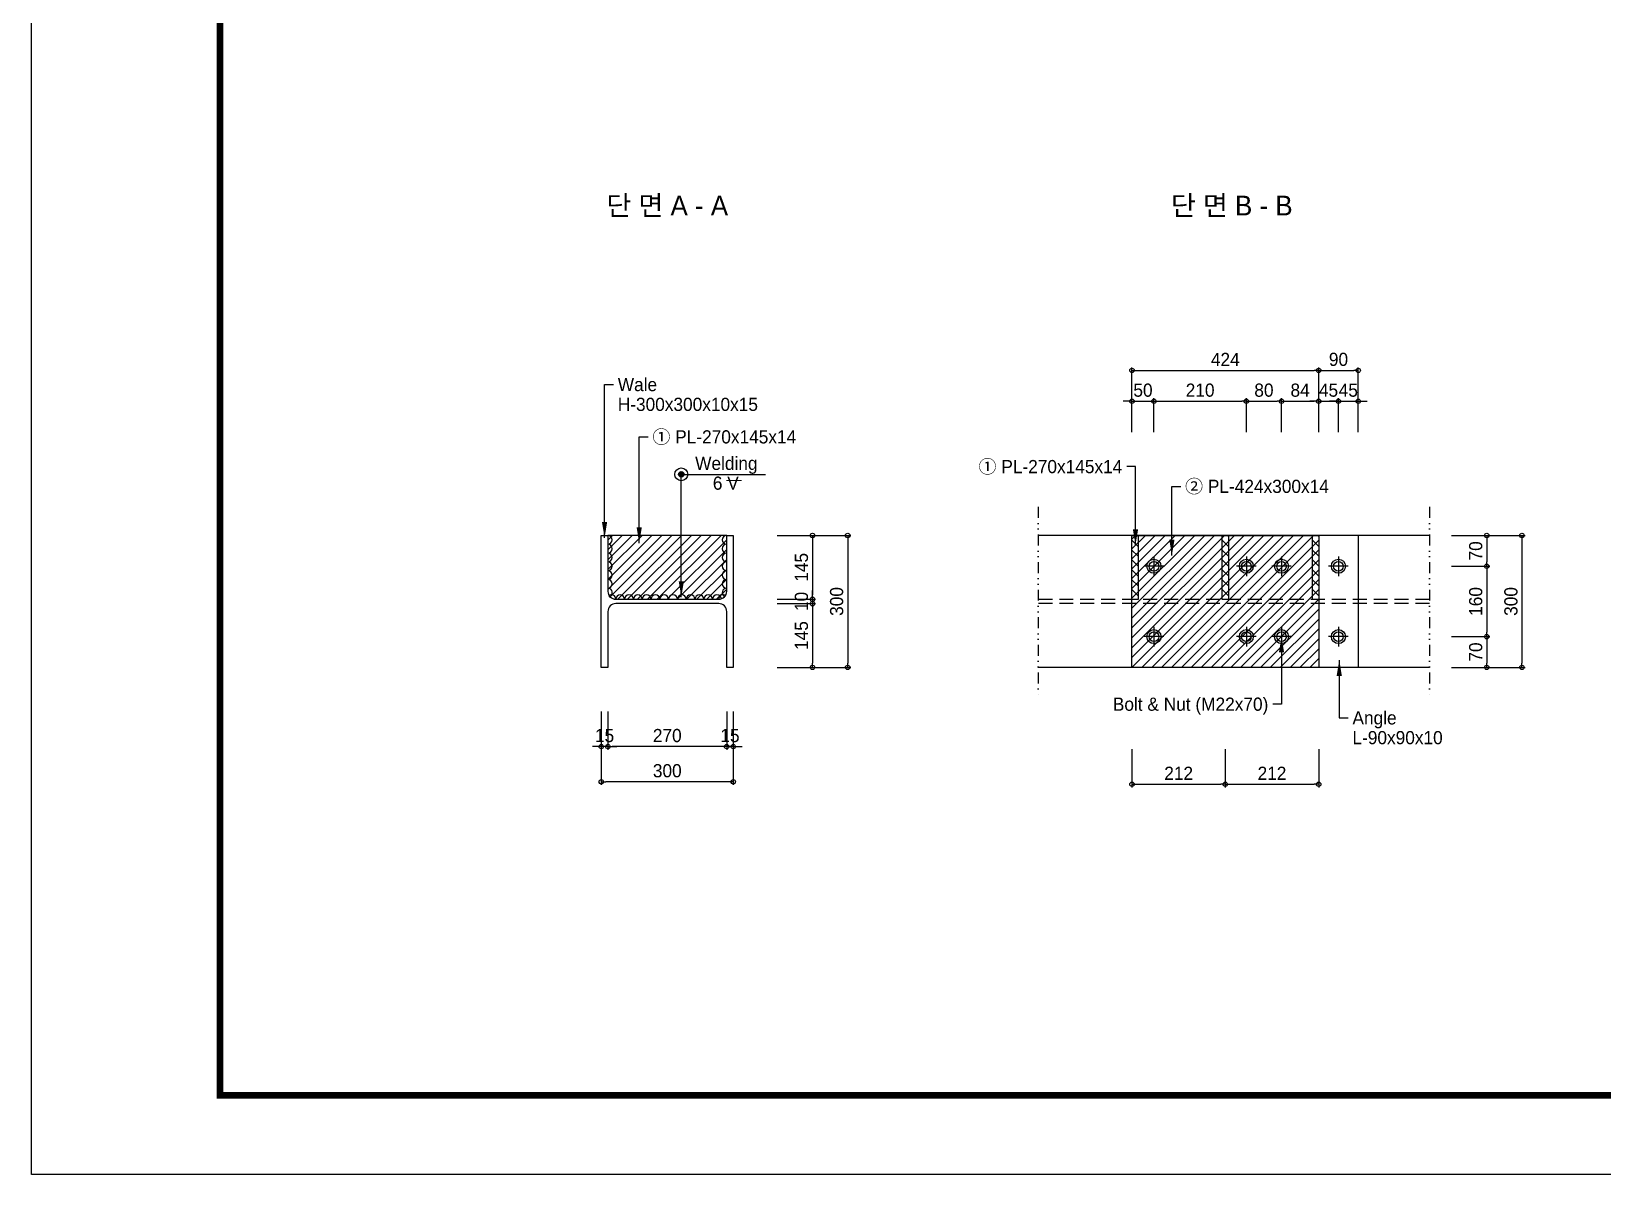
# Model space of a CAD drawing. Header units: millimetres. Extents: x 1073475 to 2890243, y -1340830 to -367733.
# Drawn here: x 2730453 to 2734023, y -373673 to -371074 of the extents above; entities that cross this region are included whole.
import ezdxf
from ezdxf.enums import TextEntityAlignment as Align

# ---------------------------------------------------------------- set-up
doc = ezdxf.new("R2010")
doc.units = ezdxf.units.MM
doc.header["$LTSCALE"] = 50
doc.header["$PDMODE"] = 3
doc.header["$PDSIZE"] = 100
doc.linetypes.add('DIVIDE', pattern=[1.25, 0.5, -0.25, 0, -0.25, 0, -0.25])
doc.linetypes.add('HIDDEN', pattern=[9.525, 6.35, -3.175])
doc.layers.get('Defpoints').update_dxf_attribs({"color": 151})
for name, color, linetype in [('11', 11, 'Continuous'), ('C-ANGLE', 1, 'Continuous'), ('C-BOLT', 1, 'Continuous'), ('C-CEN-DI', 1, 'DIVIDE'), ('C-CEN-HI', 1, 'HIDDEN'), ('C-DIM', 7, 'Continuous'), ('C-PILE', 3, 'Continuous'), ('C-PLATE', 135, 'Continuous'), ('C-TT', 9, 'Continuous'), ('C-WALE-1', 3, 'Continuous'), ('C-WELDING', 41, 'Continuous'), ('TEX', 3, 'Continuous'), ('TEXT', 3, 'Continuous')]:
    doc.layers.add(name, color=color, linetype=linetype)
doc.styles.add('RXHG', font='arial.ttf')
doc.styles.add('돋움', font='')
doc.styles.get('돋움').set_extended_font_data('Dotum')
doc.dimstyles.new('SAM-LE-LE-상', dxfattribs={"dimscale": 0.1, "dimtxt": 300, "dimasz": 360, "dimexe": 70, "dimexo": 0, "dimgap": 100, "dimtad": 1, "dimdec": 0, "dimzin": 0, "dimdsep": 46, "dimlunit": 6, "dimtxsty": '돋움', "dimblk": 'NONE', "dimcen": 100, "dimclrd": 8, "dimclre": 8, "dimclrt": 256, "dimadec": 0, "dimazin": 0, "dimtfac": 1, "dimtdec": 0, "dimtix": 1, "dimtmove": 2, "dimatfit": 3, "dimfxl": 70, "dimtolj": 1, "dimtzin": 0, "dimlwd": -1, "dimlwe": -1, "dimarcsym": 0})
doc.dimstyles.new('SAM-상', dxfattribs={"dimscale": 0.1, "dimtxt": 300, "dimasz": 100, "dimexe": 70, "dimexo": 0, "dimgap": 100, "dimtad": 1, "dimdec": 0, "dimzin": 0, "dimdsep": 46, "dimlunit": 6, "dimtxsty": '돋움', "dimblk": 'ORIGIN', "dimcen": 100, "dimclrd": 8, "dimclre": 8, "dimclrt": 1, "dimadec": 0, "dimazin": 0, "dimtfac": 1, "dimtdec": 0, "dimtix": 1, "dimtmove": 2, "dimatfit": 3, "dimfxl": 70, "dimtolj": 1, "dimtzin": 0, "dimlwd": -1, "dimlwe": -1, "dimarcsym": 0})

# ---------------------------------------------------------------- blocks, each defined once
blk = doc.blocks.new('dbox')
at = {"layer": '11'}
for p, q in [((4288, 1800), (4288, 57600)), ((81088, 1800), (4288, 1800))]:
    blk.add_line(p, q, dxfattribs=at)
at = {"layer": '11', "const_width": 150}
blk.add_lwpolyline([(81088, 1800), (4288, 1800), (4288, 57600), (81088, 57600)], close=True, dxfattribs=at)
at = {"layer": 'TEXT', "color": 7}
for p, q in [((0, 0), (0, 59400)), ((84100, 0), (0, 0))]:
    blk.add_line(p, q, dxfattribs=at)
at = {"layer": 'TEX', "color": 6, "linetype": 'Continuous', "style": 'RXHG', "width": 1}
for tag, p in [('일자', (76628, 15972)), ('축척', (76628, 13925)), ('설계번호', (76684, 12170))]:
    blk.add_attdef(tag, p, '', height=300, dxfattribs=at)
at = {"layer": 'TEX', "color": 7, "linetype": 'Continuous', "style": 'RXHG', "width": 1}
blk.add_attdef('파일명', (81840, 4453), '', height=300, rotation=90, dxfattribs=at)
at = {"layer": 'TEX', "linetype": 'Continuous', "style": 'RXHG', "width": 1}
for tag, p in [('도면명-1', (77799, 3389)), ('도면명-2', (77799, 2662))]:
    blk.add_attdef(tag, text='', height=400, dxfattribs=at).set_placement(p, align=Align.CENTER)
blk = doc.blocks.new('_Origin')
at = {"color": 0, "linetype": 'ByBlock', "lineweight": -2}
blk.add_line((0, 0), (-1, 0), dxfattribs=at)
blk.add_circle((0, 0), 0.5, dxfattribs=at)
blk = doc.blocks.new('*D504')
at = {"layer": 'C-DIM', "color": 8, "transparency": 16777216}
for p, q in [((2732147.8, -372220.1), (2732234.8, -372220.1)), ((2732227.8, -372230.1), (2732227.8, -372355.1)), ((2732147.8, -372365.1), (2732234.8, -372365.1))]:
    blk.add_line(p, q, dxfattribs=at)
at = {"layer": 'Defpoints', "color": 0, "transparency": 16777216}
for p in [(2732147.8, -372220.1), (2732147.8, -372365.1), (2732227.8, -372365.1)]:
    blk.add_point(p, dxfattribs=at)
at = {"layer": 'C-DIM', "color": 8, "transparency": 16777216, "xscale": 10, "yscale": 10, "zscale": 10}
for p, rotation in [((2732227.8, -372220.1), 90), ((2732227.8, -372365.1), 270)]:
    blk.add_blockref('_Origin', p, dxfattribs=dict(at, rotation=rotation))
at = {"layer": 'C-DIM', "color": 1, "transparency": 16777216, "insert": (2732202.8, -372292.6), "char_height": 30, "attachment_point": 5, "rotation": 90, "style": '돋움'}
blk.add_mtext('\\A1;145', dxfattribs=at)
blk = doc.blocks.new('*D505')
at = {"layer": 'C-DIM', "color": 8, "transparency": 16777216}
for p, q in [((2732227.8, -372355.1), (2732227.8, -372345.1)), ((2732147.8, -372365.1), (2732234.8, -372365.1)), ((2732147.8, -372375.1), (2732234.8, -372375.1)), ((2732227.8, -372365.1), (2732227.8, -372375.1)), ((2732227.8, -372385.1), (2732227.8, -372395.1))]:
    blk.add_line(p, q, dxfattribs=at)
at = {"layer": 'Defpoints', "color": 0, "transparency": 16777216}
for p in [(2732147.8, -372365.1), (2732147.8, -372375.1), (2732227.8, -372375.1)]:
    blk.add_point(p, dxfattribs=at)
at = {"layer": 'C-DIM', "color": 8, "transparency": 16777216, "xscale": 10, "yscale": 10, "zscale": 10}
for p, rotation in [((2732227.8, -372365.1), 270), ((2732227.8, -372375.1), 90)]:
    blk.add_blockref('_Origin', p, dxfattribs=dict(at, rotation=rotation))
at = {"layer": 'C-DIM', "color": 1, "transparency": 16777216, "insert": (2732202.8, -372370.1), "char_height": 30, "attachment_point": 5, "rotation": 90, "style": '돋움'}
blk.add_mtext('\\A1;10', dxfattribs=at)
blk = doc.blocks.new('*D506')
at = {"layer": 'C-DIM', "color": 8, "transparency": 16777216}
for p, q in [((2732147.8, -372375.1), (2732234.8, -372375.1)), ((2732227.8, -372385.1), (2732227.8, -372510.1)), ((2732147.8, -372520.1), (2732234.8, -372520.1))]:
    blk.add_line(p, q, dxfattribs=at)
at = {"layer": 'Defpoints', "color": 0, "transparency": 16777216}
for p in [(2732147.8, -372375.1), (2732147.8, -372520.1), (2732227.8, -372520.1)]:
    blk.add_point(p, dxfattribs=at)
at = {"layer": 'C-DIM', "color": 8, "transparency": 16777216, "xscale": 10, "yscale": 10, "zscale": 10}
for p, rotation in [((2732227.8, -372375.1), 90), ((2732227.8, -372520.1), 270)]:
    blk.add_blockref('_Origin', p, dxfattribs=dict(at, rotation=rotation))
at = {"layer": 'C-DIM', "color": 1, "transparency": 16777216, "insert": (2732202.8, -372447.6), "char_height": 30, "attachment_point": 5, "rotation": 90, "style": '돋움'}
blk.add_mtext('\\A1;145', dxfattribs=at)
blk = doc.blocks.new('*D507')
at = {"layer": 'C-DIM', "color": 8, "transparency": 16777216}
for p, q in [((2732227.8, -372220.1), (2732314.8, -372220.1)), ((2732307.8, -372230.1), (2732307.8, -372510.1)), ((2732227.8, -372520.1), (2732314.8, -372520.1))]:
    blk.add_line(p, q, dxfattribs=at)
at = {"layer": 'Defpoints', "color": 0, "transparency": 16777216}
for p in [(2732227.8, -372220.1), (2732227.8, -372520.1), (2732307.8, -372520.1)]:
    blk.add_point(p, dxfattribs=at)
at = {"layer": 'C-DIM', "color": 8, "transparency": 16777216, "xscale": 10, "yscale": 10, "zscale": 10}
for p, rotation in [((2732307.8, -372220.1), 90), ((2732307.8, -372520.1), 270)]:
    blk.add_blockref('_Origin', p, dxfattribs=dict(at, rotation=rotation))
at = {"layer": 'C-DIM', "color": 1, "transparency": 16777216, "insert": (2732282.8, -372370.1), "char_height": 30, "attachment_point": 5, "rotation": 90, "style": '돋움'}
blk.add_mtext('\\A1;300', dxfattribs=at)
blk = doc.blocks.new('*D508')
at = {"layer": 'C-DIM', "color": 8, "transparency": 16777216}
for p, q in [((2732032.8, -372620.1), (2732032.8, -372707.1)), ((2732047.8, -372620.1), (2732047.8, -372707.1)), ((2732022.8, -372700.1), (2732012.8, -372700.1)), ((2732047.8, -372700.1), (2732032.8, -372700.1)), ((2732057.8, -372700.1), (2732067.8, -372700.1))]:
    blk.add_line(p, q, dxfattribs=at)
at = {"layer": 'Defpoints', "color": 0, "transparency": 16777216}
for p in [(2732032.8, -372620.1), (2732047.8, -372620.1), (2732032.8, -372700.1)]:
    blk.add_point(p, dxfattribs=at)
at = {"layer": 'C-DIM', "color": 8, "transparency": 16777216, "xscale": 10, "yscale": 10, "zscale": 10}
blk.add_blockref('_Origin', (2732032.8, -372700.1), dxfattribs=at)
at = {"layer": 'C-DIM', "color": 8, "transparency": 16777216, "xscale": 10, "yscale": 10, "zscale": 10, "rotation": 180}
blk.add_blockref('_Origin', (2732047.8, -372700.1), dxfattribs=at)
at = {"layer": 'C-DIM', "color": 1, "transparency": 16777216, "insert": (2732040.3, -372675.1), "char_height": 30, "attachment_point": 5, "style": '돋움'}
blk.add_mtext('\\A1;15', dxfattribs=at)
blk = doc.blocks.new('*D509')
at = {"layer": 'C-DIM', "color": 8, "transparency": 16777216}
for p, q in [((2731762.8, -372620.1), (2731762.8, -372707.1)), ((2732032.8, -372620.1), (2732032.8, -372707.1)), ((2732022.8, -372700.1), (2731772.8, -372700.1))]:
    blk.add_line(p, q, dxfattribs=at)
at = {"layer": 'Defpoints', "color": 0, "transparency": 16777216}
for p in [(2731762.8, -372620.1), (2732032.8, -372620.1), (2731762.8, -372700.1)]:
    blk.add_point(p, dxfattribs=at)
at = {"layer": 'C-DIM', "color": 8, "transparency": 16777216, "xscale": 10, "yscale": 10, "zscale": 10, "rotation": 180}
blk.add_blockref('_Origin', (2731762.8, -372700.1), dxfattribs=at)
at = {"layer": 'C-DIM', "color": 8, "transparency": 16777216, "xscale": 10, "yscale": 10, "zscale": 10}
blk.add_blockref('_Origin', (2732032.8, -372700.1), dxfattribs=at)
at = {"layer": 'C-DIM', "color": 1, "transparency": 16777216, "insert": (2731897.8, -372675.1), "char_height": 30, "attachment_point": 5, "style": '돋움'}
blk.add_mtext('\\A1;270', dxfattribs=at)
blk = doc.blocks.new('*D510')
at = {"layer": 'C-DIM', "color": 8, "transparency": 16777216}
for p, q in [((2731747.8, -372620.1), (2731747.8, -372707.1)), ((2731762.8, -372620.1), (2731762.8, -372707.1)), ((2731737.8, -372700.1), (2731727.8, -372700.1)), ((2731762.8, -372700.1), (2731747.8, -372700.1)), ((2731772.8, -372700.1), (2731782.8, -372700.1))]:
    blk.add_line(p, q, dxfattribs=at)
at = {"layer": 'Defpoints', "color": 0, "transparency": 16777216}
for p in [(2731747.8, -372620.1), (2731762.8, -372620.1), (2731747.8, -372700.1)]:
    blk.add_point(p, dxfattribs=at)
at = {"layer": 'C-DIM', "color": 8, "transparency": 16777216, "xscale": 10, "yscale": 10, "zscale": 10}
blk.add_blockref('_Origin', (2731747.8, -372700.1), dxfattribs=at)
at = {"layer": 'C-DIM', "color": 8, "transparency": 16777216, "xscale": 10, "yscale": 10, "zscale": 10, "rotation": 180}
blk.add_blockref('_Origin', (2731762.8, -372700.1), dxfattribs=at)
at = {"layer": 'C-DIM', "color": 1, "transparency": 16777216, "insert": (2731755.3, -372675.1), "char_height": 30, "attachment_point": 5, "style": '돋움'}
blk.add_mtext('\\A1;15', dxfattribs=at)
blk = doc.blocks.new('*D511')
at = {"layer": 'C-DIM', "color": 8, "transparency": 16777216}
for p, q in [((2731747.8, -372700.1), (2731747.8, -372787.1)), ((2732047.8, -372700.1), (2732047.8, -372787.1)), ((2732037.8, -372780.1), (2731757.8, -372780.1))]:
    blk.add_line(p, q, dxfattribs=at)
at = {"layer": 'Defpoints', "color": 0, "transparency": 16777216}
for p in [(2731747.8, -372700.1), (2732047.8, -372700.1), (2731747.8, -372780.1)]:
    blk.add_point(p, dxfattribs=at)
at = {"layer": 'C-DIM', "color": 8, "transparency": 16777216, "xscale": 10, "yscale": 10, "zscale": 10, "rotation": 180}
blk.add_blockref('_Origin', (2731747.8, -372780.1), dxfattribs=at)
at = {"layer": 'C-DIM', "color": 8, "transparency": 16777216, "xscale": 10, "yscale": 10, "zscale": 10}
blk.add_blockref('_Origin', (2732047.8, -372780.1), dxfattribs=at)
at = {"layer": 'C-DIM', "color": 1, "transparency": 16777216, "insert": (2731897.8, -372755.1), "char_height": 30, "attachment_point": 5, "style": '돋움'}
blk.add_mtext('\\A1;300', dxfattribs=at)
blk = doc.blocks.new('*D512')
at = {"layer": 'C-DIM', "color": 8, "transparency": 16777216}
for p, q in [((2733680.2, -372220.1), (2733767.2, -372220.1)), ((2733760.2, -372230.1), (2733760.2, -372280.1)), ((2733680.2, -372290.1), (2733767.2, -372290.1))]:
    blk.add_line(p, q, dxfattribs=at)
at = {"layer": 'Defpoints', "color": 0, "transparency": 16777216}
for p in [(2733680.2, -372220.1), (2733680.2, -372290.1), (2733760.2, -372290.1)]:
    blk.add_point(p, dxfattribs=at)
at = {"layer": 'C-DIM', "color": 8, "transparency": 16777216, "xscale": 10, "yscale": 10, "zscale": 10}
for p, rotation in [((2733760.2, -372220.1), 90), ((2733760.2, -372290.1), 270)]:
    blk.add_blockref('_Origin', p, dxfattribs=dict(at, rotation=rotation))
at = {"layer": 'C-DIM', "color": 1, "transparency": 16777216, "insert": (2733735.2, -372255.1), "char_height": 30, "attachment_point": 5, "rotation": 90, "style": '돋움'}
blk.add_mtext('\\A1;70', dxfattribs=at)
blk = doc.blocks.new('*D513')
at = {"layer": 'C-DIM', "color": 8, "transparency": 16777216}
for p, q in [((2733680.2, -372290.1), (2733767.2, -372290.1)), ((2733760.2, -372300.1), (2733760.2, -372440.1)), ((2733680.2, -372450.1), (2733767.2, -372450.1))]:
    blk.add_line(p, q, dxfattribs=at)
at = {"layer": 'Defpoints', "color": 0, "transparency": 16777216}
for p in [(2733680.2, -372290.1), (2733680.2, -372450.1), (2733760.2, -372450.1)]:
    blk.add_point(p, dxfattribs=at)
at = {"layer": 'C-DIM', "color": 8, "transparency": 16777216, "xscale": 10, "yscale": 10, "zscale": 10}
for p, rotation in [((2733760.2, -372290.1), 90), ((2733760.2, -372450.1), 270)]:
    blk.add_blockref('_Origin', p, dxfattribs=dict(at, rotation=rotation))
at = {"layer": 'C-DIM', "color": 1, "transparency": 16777216, "insert": (2733735.2, -372370.1), "char_height": 30, "attachment_point": 5, "rotation": 90, "style": '돋움'}
blk.add_mtext('\\A1;160', dxfattribs=at)
blk = doc.blocks.new('*D514')
at = {"layer": 'C-DIM', "color": 8, "transparency": 16777216}
for p, q in [((2733680.2, -372450.1), (2733767.2, -372450.1)), ((2733760.2, -372460.1), (2733760.2, -372510.1)), ((2733680.2, -372520.1), (2733767.2, -372520.1))]:
    blk.add_line(p, q, dxfattribs=at)
at = {"layer": 'Defpoints', "color": 0, "transparency": 16777216}
for p in [(2733680.2, -372450.1), (2733680.2, -372520.1), (2733760.2, -372520.1)]:
    blk.add_point(p, dxfattribs=at)
at = {"layer": 'C-DIM', "color": 8, "transparency": 16777216, "xscale": 10, "yscale": 10, "zscale": 10}
for p, rotation in [((2733760.2, -372450.1), 90), ((2733760.2, -372520.1), 270)]:
    blk.add_blockref('_Origin', p, dxfattribs=dict(at, rotation=rotation))
at = {"layer": 'C-DIM', "color": 1, "transparency": 16777216, "insert": (2733735.2, -372485.1), "char_height": 30, "attachment_point": 5, "rotation": 90, "style": '돋움'}
blk.add_mtext('\\A1;70', dxfattribs=at)
blk = doc.blocks.new('*D515')
at = {"layer": 'C-DIM', "color": 8, "transparency": 16777216}
for p, q in [((2733760.2, -372220.1), (2733847.2, -372220.1)), ((2733840.2, -372230.1), (2733840.2, -372510.1)), ((2733760.2, -372520.1), (2733847.2, -372520.1))]:
    blk.add_line(p, q, dxfattribs=at)
at = {"layer": 'Defpoints', "color": 0, "transparency": 16777216}
for p in [(2733760.2, -372220.1), (2733760.2, -372520.1), (2733840.2, -372520.1)]:
    blk.add_point(p, dxfattribs=at)
at = {"layer": 'C-DIM', "color": 8, "transparency": 16777216, "xscale": 10, "yscale": 10, "zscale": 10}
for p, rotation in [((2733840.2, -372220.1), 90), ((2733840.2, -372520.1), 270)]:
    blk.add_blockref('_Origin', p, dxfattribs=dict(at, rotation=rotation))
at = {"layer": 'C-DIM', "color": 1, "transparency": 16777216, "insert": (2733815.2, -372370.1), "char_height": 30, "attachment_point": 5, "rotation": 90, "style": '돋움'}
blk.add_mtext('\\A1;300', dxfattribs=at)
blk = doc.blocks.new('*D516')
at = {"layer": 'C-DIM', "color": 8, "transparency": 16777216}
for p, q in [((2732953.9, -372705.7), (2732953.9, -372792.7)), ((2733166, -372705.7), (2733166, -372792.7)), ((2732963.9, -372785.7), (2733156, -372785.7))]:
    blk.add_line(p, q, dxfattribs=at)
at = {"layer": 'Defpoints', "color": 0, "transparency": 16777216}
for p in [(2732953.9, -372705.7), (2733166, -372705.7), (2733166, -372785.7)]:
    blk.add_point(p, dxfattribs=at)
at = {"layer": 'C-DIM', "color": 8, "transparency": 16777216, "xscale": 10, "yscale": 10, "zscale": 10, "rotation": 180}
blk.add_blockref('_Origin', (2732953.9, -372785.7), dxfattribs=at)
at = {"layer": 'C-DIM', "color": 8, "transparency": 16777216, "xscale": 10, "yscale": 10, "zscale": 10}
blk.add_blockref('_Origin', (2733166, -372785.7), dxfattribs=at)
at = {"layer": 'C-DIM', "color": 1, "transparency": 16777216, "insert": (2733060, -372760.7), "char_height": 30, "attachment_point": 5, "style": '돋움'}
blk.add_mtext('\\A1;212', dxfattribs=at)
blk = doc.blocks.new('*D517')
at = {"layer": 'C-DIM', "color": 8, "transparency": 16777216}
for p, q in [((2733166, -372705.7), (2733166, -372792.7)), ((2733378.2, -372705.7), (2733378.2, -372792.7)), ((2733176, -372785.7), (2733368.2, -372785.7))]:
    blk.add_line(p, q, dxfattribs=at)
at = {"layer": 'Defpoints', "color": 0, "transparency": 16777216}
for p in [(2733166, -372705.7), (2733378.2, -372705.7), (2733378.2, -372785.7)]:
    blk.add_point(p, dxfattribs=at)
at = {"layer": 'C-DIM', "color": 8, "transparency": 16777216, "xscale": 10, "yscale": 10, "zscale": 10, "rotation": 180}
blk.add_blockref('_Origin', (2733166, -372785.7), dxfattribs=at)
at = {"layer": 'C-DIM', "color": 8, "transparency": 16777216, "xscale": 10, "yscale": 10, "zscale": 10}
blk.add_blockref('_Origin', (2733378.2, -372785.7), dxfattribs=at)
at = {"layer": 'C-DIM', "color": 1, "transparency": 16777216, "insert": (2733272.1, -372760.7), "char_height": 30, "attachment_point": 5, "style": '돋움'}
blk.add_mtext('\\A1;212', dxfattribs=at)
blk = doc.blocks.new('_None')
blk = doc.blocks.new('*D542')
at = {"layer": 'C-DIM', "color": 8, "ltscale": 0.2, "transparency": 16777216}
for p, q in [((2732943.9, -371914.9), (2732933.9, -371914.9)), ((2732953.9, -371984.9), (2732953.9, -371907.9)), ((2732953.9, -371914.9), (2733003.8, -371914.9)), ((2733003.8, -371984.9), (2733003.8, -371907.9)), ((2733013.8, -371914.9), (2733023.8, -371914.9))]:
    blk.add_line(p, q, dxfattribs=at)
at = {"layer": 'Defpoints', "color": 0, "ltscale": 0.2, "transparency": 16777216}
for p in [(2733003.8, -371914.9), (2732953.9, -371984.9), (2733003.8, -371984.9)]:
    blk.add_point(p, dxfattribs=at)
at = {"layer": 'C-DIM', "color": 8, "ltscale": 0.2, "transparency": 16777216, "xscale": 10, "yscale": 10, "zscale": 10}
blk.add_blockref('_Origin', (2732953.9, -371914.9), dxfattribs=at)
at = {"layer": 'C-DIM', "color": 8, "ltscale": 0.2, "transparency": 16777216, "xscale": 10, "yscale": 10, "zscale": 10, "rotation": 180}
blk.add_blockref('_Origin', (2733003.8, -371914.9), dxfattribs=at)
at = {"layer": 'C-DIM', "color": 1, "ltscale": 0.2, "transparency": 16777216, "insert": (2732978.9, -371889.9), "char_height": 30, "attachment_point": 5, "style": '돋움'}
blk.add_mtext('\\A1;50', dxfattribs=at)
blk = doc.blocks.new('*D543')
at = {"layer": 'C-DIM', "color": 8, "ltscale": 0.2, "transparency": 16777216}
for p, q in [((2733003.8, -371984.9), (2733003.8, -371907.9)), ((2733013.8, -371914.9), (2733203.8, -371914.9)), ((2733213.8, -371984.9), (2733213.8, -371907.9))]:
    blk.add_line(p, q, dxfattribs=at)
at = {"layer": 'Defpoints', "color": 0, "ltscale": 0.2, "transparency": 16777216}
for p in [(2733213.8, -371914.9), (2733003.8, -371984.9), (2733213.8, -371984.9)]:
    blk.add_point(p, dxfattribs=at)
at = {"layer": 'C-DIM', "color": 8, "ltscale": 0.2, "transparency": 16777216, "xscale": 10, "yscale": 10, "zscale": 10, "rotation": 180}
blk.add_blockref('_Origin', (2733003.8, -371914.9), dxfattribs=at)
at = {"layer": 'C-DIM', "color": 8, "ltscale": 0.2, "transparency": 16777216, "xscale": 10, "yscale": 10, "zscale": 10}
blk.add_blockref('_Origin', (2733213.8, -371914.9), dxfattribs=at)
at = {"layer": 'C-DIM', "color": 1, "ltscale": 0.2, "transparency": 16777216, "insert": (2733108.8, -371889.9), "char_height": 30, "attachment_point": 5, "style": '돋움'}
blk.add_mtext('\\A1;210', dxfattribs=at)
blk = doc.blocks.new('*D544')
at = {"layer": 'C-DIM', "color": 8, "ltscale": 0.2, "transparency": 16777216}
for p, q in [((2733213.8, -371984.9), (2733213.8, -371907.9)), ((2733223.8, -371914.9), (2733283.8, -371914.9)), ((2733293.8, -371984.9), (2733293.8, -371907.9))]:
    blk.add_line(p, q, dxfattribs=at)
at = {"layer": 'Defpoints', "color": 0, "ltscale": 0.2, "transparency": 16777216}
for p in [(2733293.8, -371914.9), (2733213.8, -371984.9), (2733293.8, -371984.9)]:
    blk.add_point(p, dxfattribs=at)
at = {"layer": 'C-DIM', "color": 8, "ltscale": 0.2, "transparency": 16777216, "xscale": 10, "yscale": 10, "zscale": 10, "rotation": 180}
blk.add_blockref('_Origin', (2733213.8, -371914.9), dxfattribs=at)
at = {"layer": 'C-DIM', "color": 8, "ltscale": 0.2, "transparency": 16777216, "xscale": 10, "yscale": 10, "zscale": 10}
blk.add_blockref('_Origin', (2733293.8, -371914.9), dxfattribs=at)
at = {"layer": 'C-DIM', "color": 1, "ltscale": 0.2, "transparency": 16777216, "insert": (2733253.8, -371889.9), "char_height": 30, "attachment_point": 5, "style": '돋움'}
blk.add_mtext('\\A1;80', dxfattribs=at)
blk = doc.blocks.new('*D545')
at = {"layer": 'C-DIM', "color": 8, "ltscale": 0.2, "transparency": 16777216}
for p, q in [((2733293.8, -371984.9), (2733293.8, -371907.9)), ((2733303.8, -371914.9), (2733368.2, -371914.9)), ((2733378.2, -371984.9), (2733378.2, -371907.9))]:
    blk.add_line(p, q, dxfattribs=at)
at = {"layer": 'Defpoints', "color": 0, "ltscale": 0.2, "transparency": 16777216}
for p in [(2733378.2, -371914.9), (2733293.8, -371984.9), (2733378.2, -371984.9)]:
    blk.add_point(p, dxfattribs=at)
at = {"layer": 'C-DIM', "color": 8, "ltscale": 0.2, "transparency": 16777216, "xscale": 10, "yscale": 10, "zscale": 10, "rotation": 180}
blk.add_blockref('_Origin', (2733293.8, -371914.9), dxfattribs=at)
at = {"layer": 'C-DIM', "color": 8, "ltscale": 0.2, "transparency": 16777216, "xscale": 10, "yscale": 10, "zscale": 10}
blk.add_blockref('_Origin', (2733378.2, -371914.9), dxfattribs=at)
at = {"layer": 'C-DIM', "color": 1, "ltscale": 0.2, "transparency": 16777216, "insert": (2733336, -371889.9), "char_height": 30, "attachment_point": 5, "style": '돋움'}
blk.add_mtext('\\A1;84', dxfattribs=at)
blk = doc.blocks.new('*D546')
at = {"layer": 'C-DIM', "color": 8, "ltscale": 0.2, "transparency": 16777216}
for p, q in [((2733368.2, -371914.9), (2733358.2, -371914.9)), ((2733378.2, -371984.9), (2733378.2, -371907.9)), ((2733378.2, -371914.9), (2733423.1, -371914.9)), ((2733423.1, -371984.9), (2733423.1, -371907.9)), ((2733433.1, -371914.9), (2733443.1, -371914.9))]:
    blk.add_line(p, q, dxfattribs=at)
at = {"layer": 'Defpoints', "color": 0, "ltscale": 0.2, "transparency": 16777216}
for p in [(2733423.1, -371914.9), (2733378.2, -371984.9), (2733423.1, -371984.9)]:
    blk.add_point(p, dxfattribs=at)
at = {"layer": 'C-DIM', "color": 8, "ltscale": 0.2, "transparency": 16777216, "xscale": 10, "yscale": 10, "zscale": 10}
blk.add_blockref('_Origin', (2733378.2, -371914.9), dxfattribs=at)
at = {"layer": 'C-DIM', "color": 8, "ltscale": 0.2, "transparency": 16777216, "xscale": 10, "yscale": 10, "zscale": 10, "rotation": 180}
blk.add_blockref('_Origin', (2733423.1, -371914.9), dxfattribs=at)
at = {"layer": 'C-DIM', "color": 1, "ltscale": 0.2, "transparency": 16777216, "insert": (2733400.6, -371889.9), "char_height": 30, "attachment_point": 5, "style": '돋움'}
blk.add_mtext('\\A1;45', dxfattribs=at)
blk = doc.blocks.new('*D547')
at = {"layer": 'C-DIM', "color": 8, "ltscale": 0.2, "transparency": 16777216}
for p, q in [((2733413.1, -371914.9), (2733403.1, -371914.9)), ((2733423.1, -371984.9), (2733423.1, -371907.9)), ((2733423.1, -371914.9), (2733468.2, -371914.9)), ((2733468.2, -371984.9), (2733468.2, -371907.9)), ((2733478.2, -371914.9), (2733488.2, -371914.9))]:
    blk.add_line(p, q, dxfattribs=at)
at = {"layer": 'Defpoints', "color": 0, "ltscale": 0.2, "transparency": 16777216}
for p in [(2733468.2, -371914.9), (2733423.1, -371984.9), (2733468.2, -371984.9)]:
    blk.add_point(p, dxfattribs=at)
at = {"layer": 'C-DIM', "color": 8, "ltscale": 0.2, "transparency": 16777216, "xscale": 10, "yscale": 10, "zscale": 10}
blk.add_blockref('_Origin', (2733423.1, -371914.9), dxfattribs=at)
at = {"layer": 'C-DIM', "color": 8, "ltscale": 0.2, "transparency": 16777216, "xscale": 10, "yscale": 10, "zscale": 10, "rotation": 180}
blk.add_blockref('_Origin', (2733468.2, -371914.9), dxfattribs=at)
at = {"layer": 'C-DIM', "color": 1, "ltscale": 0.2, "transparency": 16777216, "insert": (2733445.6, -371889.9), "char_height": 30, "attachment_point": 5, "style": '돋움'}
blk.add_mtext('\\A1;45', dxfattribs=at)
blk = doc.blocks.new('*D548')
at = {"layer": 'C-DIM', "color": 8, "ltscale": 0.2, "transparency": 16777216}
for p, q in [((2732953.9, -371914.9), (2732953.9, -371837.9)), ((2732963.9, -371844.9), (2733368.2, -371844.9)), ((2733378.2, -371914.9), (2733378.2, -371837.9))]:
    blk.add_line(p, q, dxfattribs=at)
at = {"layer": 'Defpoints', "color": 0, "ltscale": 0.2, "transparency": 16777216}
for p in [(2733378.2, -371844.9), (2732953.9, -371914.9), (2733378.2, -371914.9)]:
    blk.add_point(p, dxfattribs=at)
at = {"layer": 'C-DIM', "color": 8, "ltscale": 0.2, "transparency": 16777216, "xscale": 10, "yscale": 10, "zscale": 10, "rotation": 180}
blk.add_blockref('_Origin', (2732953.9, -371844.9), dxfattribs=at)
at = {"layer": 'C-DIM', "color": 8, "ltscale": 0.2, "transparency": 16777216, "xscale": 10, "yscale": 10, "zscale": 10}
blk.add_blockref('_Origin', (2733378.2, -371844.9), dxfattribs=at)
at = {"layer": 'C-DIM', "color": 1, "ltscale": 0.2, "transparency": 16777216, "insert": (2733166, -371819.9), "char_height": 30, "attachment_point": 5, "style": '돋움'}
blk.add_mtext('\\A1;424', dxfattribs=at)
blk = doc.blocks.new('*D549')
at = {"layer": 'C-DIM', "color": 8, "ltscale": 0.2, "transparency": 16777216}
for p, q in [((2733378.2, -371914.9), (2733378.2, -371837.9)), ((2733388.2, -371844.9), (2733458.2, -371844.9)), ((2733468.2, -371914.9), (2733468.2, -371837.9))]:
    blk.add_line(p, q, dxfattribs=at)
at = {"layer": 'Defpoints', "color": 0, "ltscale": 0.2, "transparency": 16777216}
for p in [(2733468.2, -371844.9), (2733378.2, -371914.9), (2733468.2, -371914.9)]:
    blk.add_point(p, dxfattribs=at)
at = {"layer": 'C-DIM', "color": 8, "ltscale": 0.2, "transparency": 16777216, "xscale": 10, "yscale": 10, "zscale": 10, "rotation": 180}
blk.add_blockref('_Origin', (2733378.2, -371844.9), dxfattribs=at)
at = {"layer": 'C-DIM', "color": 8, "ltscale": 0.2, "transparency": 16777216, "xscale": 10, "yscale": 10, "zscale": 10}
blk.add_blockref('_Origin', (2733468.2, -371844.9), dxfattribs=at)
at = {"layer": 'C-DIM', "color": 1, "ltscale": 0.2, "transparency": 16777216, "insert": (2733423.2, -371819.9), "char_height": 30, "attachment_point": 5, "style": '돋움'}
blk.add_mtext('\\A1;90', dxfattribs=at)

msp = doc.modelspace()

# ---------------------------------------------------------------- hatches: boundary and pattern name
at = {"layer": 'C-DIM'}
h = msp.add_hatch(color=1, dxfattribs=at)
edge = h.paths.add_edge_path()
edge.add_arc((2731929.7, -372081.1), 6.17, 0, 360)
at = {"layer": 'C-PLATE'}
h = msp.add_hatch(dxfattribs=at)
h.set_pattern_fill('ANSI31', color=256, scale=5, style=0)
h.set_pattern_definition([(45, (2731762.803, -372365.134), (-11.2253, 11.2253), [])])
edge = h.paths.add_edge_path()
edge.add_line((2731762.8, -372220.1), (2731762.8, -372347.1))
edge.add_arc((2731780.8, -372347.1), 18, 180, 270)
edge.add_line((2731780.8, -372365.1), (2732014.8, -372365.1))
edge.add_arc((2732014.8, -372347.1), 18, 270, 360)
edge.add_line((2732032.8, -372347.1), (2732032.8, -372220.1))
edge.add_line((2732032.8, -372220.1), (2731762.8, -372220.1))
h = msp.add_hatch(dxfattribs=at)
h.set_pattern_fill('ANSI31', color=256, scale=5, style=0)
h.set_pattern_definition([(45, (2732953.908, -372520.134), (-11.2253, 11.2253), [])])
h.paths.add_polyline_path([(2733378.2, -372220.1), (2733378.2, -372520.1), (2732953.9, -372520.1), (2732953.9, -372220.1)])
h = msp.add_hatch(dxfattribs=at)
h.set_pattern_fill('ANSI31', color=41, scale=5, angle=90, style=0)
h.set_pattern_definition([(135, (2732953.908, -372365.634), (-11.2253, -11.2253), [])])
h.paths.add_polyline_path([(2732967.9, -372220.1), (2732967.9, -372365.6), (2732953.9, -372365.6), (2732953.9, -372220.1)])
h = msp.add_hatch(dxfattribs=at)
h.set_pattern_fill('ANSI31', color=41, scale=5, angle=90, style=0)
h.set_pattern_definition([(135, (2733159.04, -372365.634), (-11.2253, -11.2253), [])])
h.paths.add_polyline_path([(2733173, -372220.1), (2733173, -372365.6), (2733159, -372365.6), (2733159, -372220.1)])
h = msp.add_hatch(dxfattribs=at)
h.set_pattern_fill('ANSI31', color=41, scale=5, angle=90, style=0)
h.set_pattern_definition([(135, (2733364.172, -372365.634), (-11.2253, -11.2253), [])])
h.paths.add_polyline_path([(2733378.2, -372220.1), (2733378.2, -372365.6), (2733364.2, -372365.6), (2733364.2, -372220.1)])

# ---------------------------------------------------------------- linework, layer by layer
at = {"layer": 'C-ANGLE'}
msp.add_line((2733468.2, -372220.1), (2733468.2, -372520.1), dxfattribs=at)
at = {"layer": 'C-BOLT'}
for p, q in [((2733003.8, -372267.9), (2733003.8, -372312.3)), ((2733213.8, -372267.9), (2733213.8, -372312.3)), ((2733293.8, -372267.9), (2733293.8, -372312.3)), ((2733423.1, -372267.9), (2733423.1, -372312.3)), ((2733026, -372290.1), (2732981.6, -372290.1)), ((2733236, -372290.1), (2733191.6, -372290.1)), ((2733316, -372290.1), (2733271.6, -372290.1)), ((2733445.3, -372290.1), (2733400.9, -372290.1)), ((2733026, -372450.1), (2732981.6, -372450.1)), ((2733003.8, -372427.9), (2733003.8, -372472.3)), ((2733236, -372450.1), (2733191.6, -372450.1)), ((2733213.8, -372427.9), (2733213.8, -372472.3)), ((2733316, -372450.1), (2733271.6, -372450.1)), ((2733293.8, -372427.9), (2733293.8, -372472.3)), ((2733445.3, -372450.1), (2733400.9, -372450.1)), ((2733423.1, -372427.9), (2733423.1, -372472.3))]:
    msp.add_line(p, q, dxfattribs=at)
for centre, radius in [((2733003.8, -372290.1), 15.9), ((2733003.8, -372290.1), 11), ((2733213.8, -372290.1), 15.9), ((2733213.8, -372290.1), 11), ((2733293.8, -372290.1), 15.9), ((2733293.8, -372290.1), 11), ((2733423.1, -372290.1), 15.9), ((2733423.1, -372290.1), 11), ((2733003.8, -372450.1), 15.9), ((2733003.8, -372450.1), 11), ((2733213.8, -372450.1), 15.9), ((2733213.8, -372450.1), 11), ((2733293.8, -372450.1), 15.9), ((2733293.8, -372450.1), 11), ((2733423.1, -372450.1), 15.9), ((2733423.1, -372450.1), 11)]:
    msp.add_circle(centre, radius, dxfattribs=at)
at = {"layer": 'C-CEN-DI', "linetype": 'DIVIDE'}
for p, q in [((2732740.8, -372155.2), (2732740.8, -372585.1)), ((2733630.2, -372155.2), (2733630.2, -372585.1))]:
    msp.add_line(p, q, dxfattribs=at)
at = {"layer": 'C-CEN-HI', "ltscale": 0.1}
for p, q in [((2733630.2, -372365.6), (2732740.8, -372365.6)), ((2733630.2, -372374.6), (2732740.8, -372374.6))]:
    msp.add_line(p, q, dxfattribs=at)
at = {"layer": 'C-DIM', "color": 1, "const_width": 2}
msp.add_lwpolyline([(2732067.2, -372095.2), (2732031.8, -372095.2)], dxfattribs=at)
at = {"layer": 'C-DIM', "color": 1}
for radius in [14.8, 6.17]:
    msp.add_circle((2731929.7, -372081.1), radius, dxfattribs=at)
at = {"layer": 'C-PILE'}
msp.add_lwpolyline([(2731762.8, -372520.1), (2731747.8, -372520.1), (2731747.8, -372220.1), (2731762.8, -372220.1), (2731762.8, -372347.1, 0.414214), (2731780.8, -372365.1), (2732014.8, -372365.1, 0.414214), (2732032.8, -372347.1), (2732032.8, -372220.1), (2732047.8, -372220.1), (2732047.8, -372520.1), (2732032.8, -372520.1), (2732032.8, -372393.1, 0.414214), (2732014.8, -372375.1), (2731780.8, -372375.1, 0.414214), (2731762.8, -372393.1)], format="xyb", close=True, dxfattribs=at)
at = {"layer": 'C-PLATE'}
msp.add_lwpolyline([(2731762.8, -372220.1), (2731762.8, -372347.1, 0.414214), (2731780.8, -372365.1), (2732014.8, -372365.1, 0.414214), (2732032.8, -372347.1), (2732032.8, -372220.1)], format="xyb", close=True, dxfattribs=at)
msp.add_lwpolyline([(2733378.2, -372220.1), (2733378.2, -372520.1), (2732953.9, -372520.1), (2732953.9, -372220.1)], close=True, dxfattribs=at)
at = {"layer": 'C-PLATE', "color": 41}
for points in [[(2732967.9, -372220.1), (2732967.9, -372365.6), (2732953.9, -372365.6), (2732953.9, -372220.1)], [(2733173, -372220.1), (2733173, -372365.6), (2733159, -372365.6), (2733159, -372220.1)], [(2733378.2, -372220.1), (2733378.2, -372365.6), (2733364.2, -372365.6), (2733364.2, -372220.1)]]:
    msp.add_lwpolyline(points, close=True, dxfattribs=at)
at = {"layer": 'C-WALE-1'}
for p, q in [((2733630.2, -372220.1), (2732740.8, -372220.1)), ((2733630.2, -372520.1), (2732740.8, -372520.1))]:
    msp.add_line(p, q, dxfattribs=at)
at = {"layer": 'C-WELDING'}
for centre, start, end in [((2731762.8, -372230.1), 270, 90), ((2731762.8, -372250.1), 270, 90), ((2732032.8, -372230.1), 90, 270), ((2732032.8, -372250.1), 90, 270), ((2731762.8, -372270.1), 270, 90), ((2732032.8, -372270.1), 90, 270), ((2731762.8, -372290.1), 270, 90), ((2731762.8, -372310.1), 270, 90), ((2732032.8, -372290.1), 90, 270), ((2732032.8, -372310.1), 90, 270), ((2731762.8, -372330.1), 270, 90), ((2731762.8, -372350.1), 289.3624, 90), ((2732032.8, -372330.1), 90, 270), ((2732032.8, -372350.1), 90, 243.1607), ((2731770.8, -372365.1), 0, 128.326), ((2731790.8, -372365.1), 0, 180), ((2731810.8, -372365.1), 0, 180), ((2731830.8, -372365.1), 0, 180), ((2731850.8, -372365.1), 0, 180), ((2731870.8, -372365.1), 0, 180), ((2731890.8, -372365.1), 0, 180), ((2731910.8, -372365.1), 0, 180), ((2731930.8, -372365.1), 0, 180), ((2731950.8, -372365.1), 0, 180), ((2731970.8, -372365.1), 0, 180), ((2731990.8, -372365.1), 0, 180), ((2732010.8, -372365.1), 0, 180), ((2732024.8, -372365.1), 51.674, 180)]:
    msp.add_arc(centre, 10, start, end, dxfattribs=at)

# ---------------------------------------------------------------- block references
at = {"xscale": 0.1, "yscale": 0.1, "zscale": 0.1}
msp.add_blockref('dbox', (2730452.7, -373673.1), dxfattribs=at)

# ---------------------------------------------------------------- texts
at = {"layer": 'C-DIM', "color": 1, "style": '돋움'}
for s, p in [('Wale', (2731785.3, -371877)), ('H-300x300x10x15', (2731785.3, -371922)), ('① PL-270x145x14', (2731864, -371995.9)), ('Welding', (2731961.2, -372056.1)), ('② PL-424x300x14', (2733074.6, -372108.4)), ('Angle', (2733455, -372634.7)), ('L-90x90x10', (2733455, -372679.7))]:
    msp.add_text(s, height=30, dxfattribs=at).set_placement(p, align=Align.MIDDLE_LEFT)
for s, p in [('① PL-270x145x14', (2732931.9, -372063.5)), ('Bolt & Nut (M22x70)', (2733263.8, -372603.6))]:
    msp.add_text(s, height=30, dxfattribs=at).set_placement(p, align=Align.MIDDLE_RIGHT)
msp.add_text('6 V', height=30, dxfattribs=at).set_placement((2732030.8, -372101.1), align=Align.MIDDLE_CENTER)
at = {"layer": 'C-TT', "style": '돋움'}
for s, p in [('단 면 A - A', (2731897.8, -371468.9)), ('단 면 B - B', (2733180.7, -371468.9))]:
    msp.add_text(s, height=45, dxfattribs=at).set_placement(p, align=Align.MIDDLE)

# ---------------------------------------------------------------- dimensions: what is measured, and where the dimension line sits
at = {"layer": 'C-DIM', "ltscale": 0.2}
for base, p1, p2, picture, middle in [((2733378.2, -371844.9), (2732953.9, -371914.9), (2733378.2, -371914.9), '*D548', (2733166, -371819.9)), ((2733468.2, -371844.9), (2733378.2, -371914.9), (2733468.2, -371914.9), '*D549', (2733423.2, -371819.9)), ((2733003.8, -371914.9), (2732953.9, -371984.9), (2733003.8, -371984.9), '*D542', (2732978.9, -371889.9)), ((2733213.8, -371914.9), (2733003.8, -371984.9), (2733213.8, -371984.9), '*D543', (2733108.8, -371889.9)), ((2733293.8, -371914.9), (2733213.8, -371984.9), (2733293.8, -371984.9), '*D544', (2733253.8, -371889.9)), ((2733378.2, -371914.9), (2733293.8, -371984.9), (2733378.2, -371984.9), '*D545', (2733336, -371889.9)), ((2733423.1, -371914.9), (2733378.2, -371984.9), (2733423.1, -371984.9), '*D546', (2733400.6, -371889.9)), ((2733468.2, -371914.9), (2733423.1, -371984.9), (2733468.2, -371984.9), '*D547', (2733445.6, -371889.9))]:
    dim = msp.add_linear_dim(base=base, p1=p1, p2=p2, dimstyle='SAM-상', override={"dimexo": 0}, dxfattribs=at)
    dim.commit()
    dim.dimension.update_dxf_attribs({"geometry": picture, "text_midpoint": middle})
at = {"layer": 'C-DIM'}
for base, p1, p2, angle, picture, middle in [((2732227.8, -372365.1), (2732147.8, -372220.1), (2732147.8, -372365.1), 270, '*D504', (2732202.8, -372292.6)), ((2732307.8, -372520.1), (2732227.8, -372220.1), (2732227.8, -372520.1), 270, '*D507', (2732282.8, -372370.1)), ((2733760.2, -372290.1), (2733680.2, -372220.1), (2733680.2, -372290.1), 270, '*D512', (2733735.2, -372255.1)), ((2733840.2, -372520.1), (2733760.2, -372220.1), (2733760.2, -372520.1), 270, '*D515', (2733815.2, -372370.1)), ((2733760.2, -372450.1), (2733680.2, -372290.1), (2733680.2, -372450.1), 270, '*D513', (2733735.2, -372370.1)), ((2732227.8, -372375.1), (2732147.8, -372365.1), (2732147.8, -372375.1), 270, '*D505', (2732202.8, -372370.1)), ((2732227.8, -372520.1), (2732147.8, -372375.1), (2732147.8, -372520.1), 270, '*D506', (2732202.8, -372447.6)), ((2733760.2, -372520.1), (2733680.2, -372450.1), (2733680.2, -372520.1), 270, '*D514', (2733735.2, -372485.1)), ((2731747.8, -372700.1), (2731762.8, -372620.1), (2731747.8, -372620.1), 180, '*D510', (2731755.3, -372675.1)), ((2731762.8, -372700.1), (2732032.8, -372620.1), (2731762.8, -372620.1), 180, '*D509', (2731897.8, -372675.1)), ((2732032.8, -372700.1), (2732047.8, -372620.1), (2732032.8, -372620.1), 180, '*D508', (2732040.3, -372675.1)), ((2731747.8, -372780.1), (2732047.8, -372700.1), (2731747.8, -372700.1), 180, '*D511', (2731897.8, -372755.1))]:
    dim = msp.add_linear_dim(base=base, p1=p1, p2=p2, angle=angle, dimstyle='SAM-상', dxfattribs=at)
    dim.commit()
    dim.dimension.update_dxf_attribs({"geometry": picture, "text_midpoint": middle})
for base, p1, p2, picture, middle in [((2733166, -372785.7), (2732953.9, -372705.7), (2733166, -372705.7), '*D516', (2733060, -372760.7)), ((2733378.2, -372785.7), (2733166, -372705.7), (2733378.2, -372705.7), '*D517', (2733272.1, -372760.7))]:
    dim = msp.add_linear_dim(base=base, p1=p1, p2=p2, dimstyle='SAM-상', dxfattribs=at)
    dim.commit()
    dim.dimension.update_dxf_attribs({"geometry": picture, "text_midpoint": middle})

# ---------------------------------------------------------------- leaders
for points in [[(2731755.3, -372225.5), (2731755.3, -371877), (2731775.3, -371877)], [(2731834, -372237.6), (2731834, -371995.9), (2731854, -371995.9)], [(2732961.9, -372242.2), (2732961.9, -372063.5), (2732941.9, -372063.5)], [(2731929.7, -372360.1), (2731929.7, -372081.1), (2732121, -372081.1)], [(2733044.6, -372265.4), (2733044.6, -372108.4), (2733064.6, -372108.4)], [(2733293.8, -372450.1), (2733293.8, -372603.6), (2733273.8, -372603.6)], [(2733425, -372503.2), (2733425, -372634.7), (2733445, -372634.7)]]:
    msp.add_leader(points, dimstyle='SAM-LE-LE-상', dxfattribs=at)

doc.saveas('drawing.dxf')
